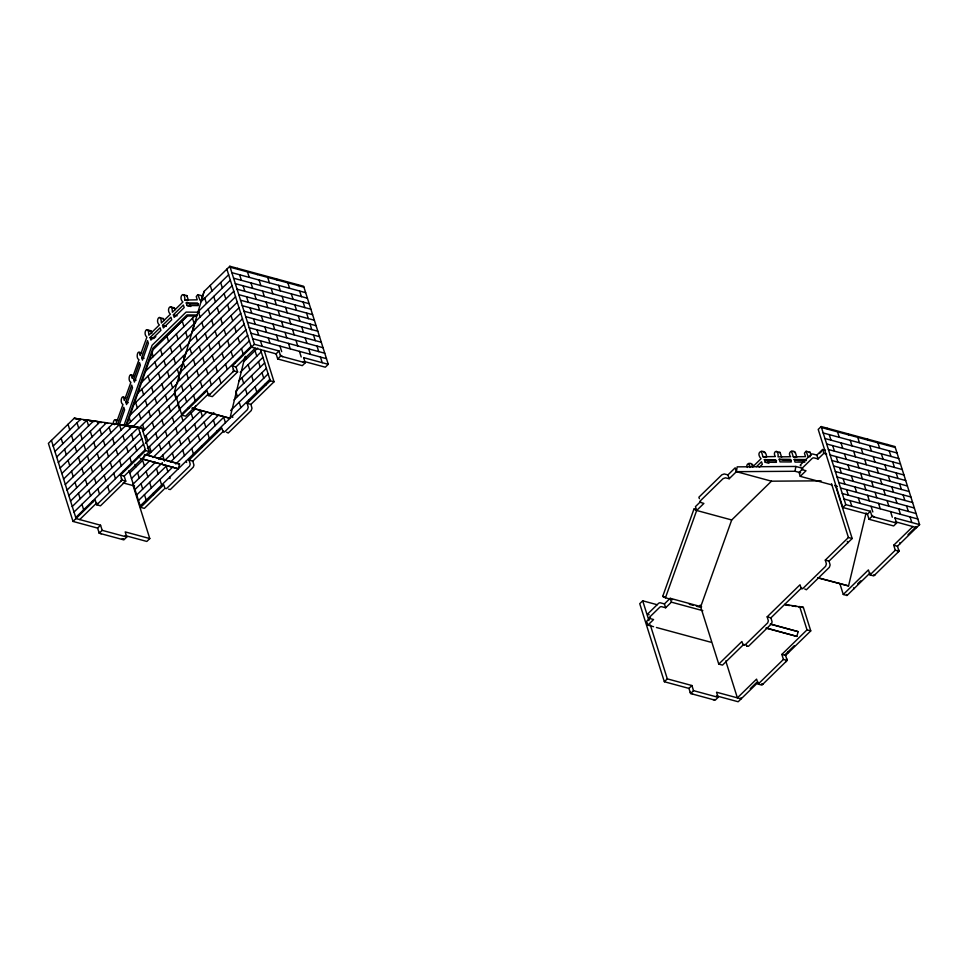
<?xml version="1.0" encoding="UTF-8"?>
<svg xmlns="http://www.w3.org/2000/svg" width="968" height="968" viewBox="0 0 968 968"><rect width="100%" height="100%" fill="white"/><g stroke="black" fill="none" stroke-linecap="round" stroke-linejoin="round"><path stroke-width="1.45" d="M672.445 599.7L665.44 597.8L696.67 510.475L703.893 503.421L700.13 502.307L700.106 501.073L723.084 478.64L725.443 477.817L729.182 478.724L736.406 471.67L737.18 466.854L795.817 466.455L801.419 467.98M699.392 498.665L698.896 497.213L721.874 474.78L724.233 473.969L727.96 474.877L735.184 467.81L736.406 471.67L795.043 471.271L795.817 466.455M819.436 453.472L821.372 451.657M817.839 577.884L848.549 585.918L866.118 512.871M244.88 356.986L229.948 418.297L191.918 408.133L194.883 408.714L195.596 405.798M766.208 628.147L796.845 636.387L798.14 631.644L770.443 624.021M144.159 455.625L143.179 459.195L178.257 468.778L179.552 464.023L146.192 454.851M228.642 274.743L201.066 301.665L204.115 291.344L174.458 391.725L181.851 415.175L185.602 416.179L208.652 393.673M117.866 424.141L123.771 407.25L124.606 409.887L119.161 425.303M125.767 401.986L131.684 385.107L132.507 387.744L126.578 404.551L125.767 401.986L128.272 402.664M133.62 379.504L139.525 362.625L140.36 365.263L134.431 382.07L133.62 379.504L136.113 380.182M141.643 357.555L147.547 340.663L148.382 343.301L142.453 360.12L141.643 357.555L144.135 358.233M124.11 425.073L152.073 345.31L186.086 312.107L199.529 312.216M125.489 426.464L152.956 348.129L186.969 314.915L197.436 315.011M126.324 426.101L153.283 349.182L187.296 315.979L196.274 316.052M665.44 597.8L662.705 596.409L693.935 509.083L696.742 509.846M821.07 480.83L771.46 481.181L731.711 519.973L700.493 607.299L696.282 606.162M714.783 699.61L713.174 699.646M149.532 331.334L150.911 330.778L151.794 333.597M120.601 481.507L120.697 481.411A2.19 1.343 -74.8 0 0 121.399 480.14A2.493 1.537 -74.8 0 0 121.411 478.24M232.647 372.111L232.756 372.002A1.779 1.089 -74.8 0 0 233.312 371.01L233.361 370.841A2.045 1.258 -74.8 0 0 233.361 369.328M785.762 661.834L785.871 661.725A2.19 1.343 -74.8 0 0 786.56 660.466A2.493 1.537 -74.8 0 0 786.585 658.567M897.82 552.425L897.917 552.329A1.779 1.089 -74.8 0 0 898.485 551.337L898.534 551.155A2.045 1.258 -74.8 0 0 898.522 549.642M51.449 440.452L76.049 518.461M150.088 337.529L160.095 327.777L160.906 330.342L150.899 340.107L150.088 337.529L153.839 338.546L155.836 336.598M162.551 325.369L170.925 317.201L171.723 319.767L163.362 327.946L162.551 325.369L166.29 326.385M173.381 314.806L183.376 305.041L184.186 307.606L174.192 317.371L173.381 314.806L177.12 315.822M53.119 446.103L80.695 419.18L74.185 418.285L48.4 443.368L73.011 521.437L97.611 528.104L100.563 525.225L102.184 530.343L126.796 537.01L123.843 539.89L99.232 533.223L97.587 528.02M204.079 291.477L229.827 266.248L303.649 286.262L328.261 364.319L325.309 367.199L305.053 361.705M153.222 349.375L187.429 315.979M54.837 451.56L87.108 420.064L97.405 421.491L98.07 423.585M198.101 311.696L230.36 280.2M149.375 360.326L194.749 316.04M56.592 457.114L93.606 420.971M232.114 285.741L195.088 321.884L192.124 331.927L233.832 291.211M145.575 371.18L195.959 321.993M58.31 462.571L100.019 421.854M141.703 382.215L191.688 333.416M60.052 468.113L106.516 422.75M189.123 342.103L235.575 296.74M137.904 393.069L189.135 343.047M61.783 473.57L112.917 423.633L119.427 424.529L121.133 429.937M237.305 302.197L186.158 352.134L180.181 372.365L240.766 313.209M134.032 404.092L186.57 352.812M63.525 479.112L119.427 424.529M239.048 307.751L183.146 362.334L184.852 367.731M130.232 414.945L183.4 363.048M65.243 484.569L125.84 425.424M126.36 425.981L180.956 372.68M66.998 490.123L132.338 426.319L141.945 428.146L149.338 451.584L124.182 476.147L120.443 475.131L145.599 450.568L149.338 451.584M177.18 382.554L242.52 318.75M132.253 427.372L177.652 383.05M68.716 495.58L138.351 427.59M174.603 392.197L244.238 324.207M139.174 427.856L175.305 392.584M70.47 501.121L140.094 433.144M176.357 397.739L245.993 329.761M142.962 431.292L177.023 398.042M72.189 506.579L141.824 438.601M178.076 403.196L247.711 335.218M144.716 436.834L178.778 403.583M73.931 512.132L143.566 444.143M179.83 408.75L249.454 340.76M145.406 443.308L180.496 409.041M75.661 517.59L145.285 449.6M181.548 414.207L251.184 346.217M73.011 521.437L95.154 499.815L96.727 504.812L100.478 505.828L125.755 481.144L124.182 476.147M147.366 448.644L181.306 415.502L182.988 420.838M181.851 415.175L207.007 390.612L208.58 395.609L212.331 396.626L237.608 371.93L236.035 366.945L232.296 365.928L254.439 344.305L279.038 350.973L276.086 353.852L251.486 347.185M79.703 519.562L96.764 502.912M236.035 366.945L255.225 348.202M96.727 504.812L122.016 480.128L125.755 481.144M208.58 395.609L233.869 370.925L237.608 371.93M129.736 473.001L142.659 460.369L144.438 466.007M147.838 455.323L195.221 409.053M243.646 361.778L257.694 348.069M131.479 478.543L149.774 460.695M152.98 457.549L200.678 410.989L202.36 416.313M240.221 372.377L261.215 351.88M133.197 484L155.449 462.281M158.546 459.255L206.886 412.065M238.842 380.872L262.945 357.337M134.951 489.554L162.442 462.704M164.439 460.756L213.843 412.525M264.688 362.879L235.708 391.181L237.39 396.505M136.669 495.011L166.157 466.213L167.936 471.852M170.295 462.172L218.574 415.054M234.026 399.953L266.406 368.336M99.232 533.223L102.184 530.343M277.695 358.971L280.647 356.091L305.271 362.77L302.318 365.65L277.695 358.971L276.086 353.852M138.424 500.553L172.849 466.939M175.813 464.047L223.717 417.281L225.423 422.677M230.602 410.553L268.16 373.89M140.142 506.01L269.878 379.347M128.974 470.581L140.626 507.365L163.749 484.786L165.02 488.465L166.569 488.55L189.559 466.116L190.212 464.108L189.038 460.09L221.853 428.05L223.172 431.934L224.491 432.006L247.469 409.573L248.244 407.201L247.142 403.366L270.278 380.775L274.029 381.791L250.893 404.382L247.142 403.366M164.04 489.179L144.365 508.381L140.626 507.365M189.038 460.09L192.789 461.107L223.547 431.075M132.785 484.629L149.786 538.571L146.833 541.451L125.126 535.558M700.614 501.581L695.447 506.615L696.67 510.475L731.711 519.973M752.342 467.205L761.029 458.723C754.108 450.677 766.608 447.797 766.547 457.138M756.516 466.649L761.514 461.772L762.324 464.337L759.323 467.266M657.163 604.722L642.691 600.801L639.739 603.681L664.35 681.738L688.95 688.405L690.571 693.524L715.183 700.203L718.135 697.323L716.526 692.205L741.125 698.872L740.907 697.819M912.909 526.495L893.718 545.226L897.457 546.242L919.6 524.632L894.989 446.563L821.166 426.549L818.214 429.429L842.825 507.498L867.425 514.165L869.034 519.284L893.658 525.951L896.61 523.071L894.964 517.88M650.46 617.548L646.624 621.299L647.846 625.146L653.569 626.707M649.177 614.813L648.5 614.62A1.512 0.859 -17.5 0 1 648.173 613.494L658.627 603.294A1.379 0.786 -17.5 0 1 660.442 602.834L664.423 603.911L670.183 598.297L701.643 606.827M802.883 468.742L799.048 472.493L800.258 476.341L831.73 484.871M801.032 465.85L800.814 465.789A1.379 0.786 -17.5 0 1 800.524 464.761L810.966 454.561A1.512 0.859 -17.5 0 1 812.963 454.053L816.847 455.105L822.594 449.491L825.45 450.265M647.846 625.146L653.594 619.532L649.71 618.479A1.512 0.859 -17.5 0 1 649.395 617.354L659.837 607.154A1.379 0.786 -17.5 0 1 661.652 606.694L665.645 607.771L671.393 602.156L702.853 610.687M800.258 476.341L806.017 470.726L802.024 469.649A1.379 0.786 -17.5 0 1 801.734 468.621L812.176 458.421A1.512 0.859 -17.5 0 1 814.173 457.912L818.057 458.965L823.816 453.351L826.672 454.125M664.35 681.738L667.303 678.858L691.902 685.525L693.524 690.644L718.135 697.323M842.825 507.498L845.778 504.618L870.377 511.286L867.425 514.165M688.95 688.405L691.902 685.525M700.118 605.145L718.764 664.096L741.899 641.506L743.158 645.184L744.719 645.281L767.697 622.847L768.35 620.839L767.176 616.822L800.004 584.781L801.31 588.665L802.629 588.738L825.607 566.304L826.394 563.933L825.293 560.097L848.416 537.506L852.167 538.523L829.031 561.113L825.293 560.097M690.571 693.524L693.524 690.644M869.034 519.284L871.986 516.404L896.61 523.071M743.847 644.277L722.503 665.113L718.764 664.096M767.176 616.822L770.927 617.838L801.698 587.794M781.854 654.428L807.01 629.878L810.76 630.894L785.605 655.445L781.854 654.428L783.439 659.426L787.178 660.442L761.901 685.126L758.15 684.11L756.577 679.125L737.386 697.855L725.746 660.95M839.8 583.45L843.273 594.473L868.429 569.91L870.002 574.907L873.753 575.924L899.03 551.24L897.457 546.242M750.224 688.732L756.431 682.67M785.109 654.67L794.353 645.644M857.672 583.825L860.758 580.812M907.972 534.711L916.345 526.544L916.563 527.596L896.392 522.018M758.186 682.222L738.173 701.752L716.465 695.871M843.273 594.473L847.024 595.489L870.075 572.983M758.15 684.11L783.439 659.426M870.002 574.907L895.291 550.223L899.03 551.24M173.127 308.308L174.373 307.836L175.039 309.845M751.265 465.027L752.511 464.567L753.177 466.576M209.996 394.218L209.899 394.327A2.19 1.343 -74.8 0 1 208.919 394.702A2.493 1.537 -74.8 0 1 207.987 393.722M97.95 503.626L97.841 503.723A1.779 1.089 -74.8 0 1 97.066 504.038L96.957 504.013A2.045 1.258 -74.8 0 1 96.231 503.203M875.06 574.641L875.169 574.544A2.19 1.343 -74.8 0 1 874.08 575.016A2.493 1.537 -74.8 0 1 873.656 574.823M763.111 683.94L763.014 684.037A1.779 1.089 -74.8 0 1 762.227 684.352L762.119 684.34A2.045 1.258 -74.8 0 1 761.514 683.832M162.334 318.835L163.411 318.593L164.028 320.553M764.067 452.54L765.059 452.407M794.317 452.552L795.309 452.419L796.797 457.15M809.175 452.467L810.168 452.334L811.124 455.335M186.171 295.639L186.909 295.676L188.409 300.407M201.223 295.736L201.973 295.772L202.917 298.761M779.361 452.455L780.111 452.492L781.6 457.223M114.49 424.649C111.078 422.326 116.632 415.865 116.438 422.617L122.972 404.479C118.919 402.361 122.888 391.508 124.34 400.498L130.886 382.336C126.856 380.23 130.777 369.34 132.253 378.379L138.968 359.685C135.012 357.882 138.702 346.798 140.239 355.462L146.882 337.166C142.042 333.004 148.455 323.687 148.878 335.194L159.381 324.945C154.432 320.844 161.063 311.478 161.39 322.985L170.392 314.201C165.286 309.494 172.292 301.278 172.389 312.253L182.892 301.992C177.676 297.418 184.876 288.984 184.9 300.056L197.23 299.814L196.25 296.523L197.859 294.599L199.952 300.153L202.155 300.128M761.308 451.39L763.038 456.787L775.368 456.545C771.895 451.548 778.901 447.99 778.09 456.872L790.65 456.739C787.214 453.242 791.788 448.692 795.309 452.419M791.558 451.403L793.288 456.799L805.509 456.63L804.432 453.218L806.066 451.173L808.147 456.714L810.301 456.69M187.066 305.537L198.307 305.586L197.496 303.02L186.231 302.899L187.066 305.537L189.559 306.215M804.868 462.123L795.03 462.087L794.196 459.449L805.473 459.57M765.204 462.268L776.457 462.317L775.646 459.752L764.369 459.631L765.204 462.268L768.955 463.285L768.12 460.647L764.369 459.631M186.231 302.899L189.982 303.916L198.428 304M779.204 459.268L790.481 459.376L791.292 461.954L780.039 461.905L779.204 459.268L782.955 460.284L791.4 460.369M806.404 460.55L797.947 460.466L794.196 459.449M768.12 460.647L776.566 460.732M80.84 419.701L74.112 418.273L138.206 427.13L145.599 450.568M132.338 426.319L128.841 425.835L129.809 428.909M83.817 420.112L86.805 420.523M89.782 420.935L94.247 421.552M97.236 421.963L101.7 422.58M104.689 422.992L107.666 423.403M112.143 424.02L115.119 424.432M118.096 424.855L122.573 425.472M125.55 425.884L135.992 427.324M138.968 427.735L141.945 428.146M784.721 604.371L803.367 607.456L810.76 630.894M796.337 606.476L792.005 605.883M785.484 604.976L789.719 605.569M792.937 606.004L795.914 606.416M303.093 362.177L304.896 361.572M894.589 522.526L896.259 521.982M121.665 539.297L123.468 538.692M817.899 577.678L848.549 585.918M770.407 624.191L798.14 631.644M230.118 267.204L303.952 287.218M821.457 427.505L895.291 447.519M231.848 272.661L305.67 292.675M823.187 432.962L897.009 452.976M233.591 278.203L307.413 298.217M824.93 438.516L898.752 458.529M235.309 283.66L309.143 303.674M826.648 443.973L900.482 463.987M237.063 289.202L310.885 309.216M828.402 449.515L902.224 469.528M238.781 294.659L312.603 314.673M830.12 454.972L903.943 474.986M806.429 451.318L810.168 452.334M240.524 300.213L314.358 320.226M831.875 460.514L905.697 480.527M242.254 305.67L316.076 325.684M833.593 465.971L907.415 485.984M198.222 294.756L201.973 295.772M776.36 451.475L780.111 452.492M793.288 456.799L795.781 457.477M183.17 294.659L186.909 295.676M243.996 311.212L317.831 331.225M835.336 471.513L909.17 491.538M184.9 300.056L187.393 300.733M245.715 316.669L319.549 336.683M763.038 456.787L765.531 457.465M837.054 476.982L910.888 496.995M247.469 322.211L321.291 342.236M838.808 482.524L912.63 502.537M795.043 471.271L800.645 472.783M834.585 485.646L837.441 486.42M249.187 327.68L323.022 347.694M840.526 487.981L914.361 507.994M170.671 306.868L174.409 307.872M747.441 467.459C744.973 464.083 750.164 461.663 752.56 464.604M250.942 333.222L324.764 353.235M842.281 493.523L916.103 513.536M252.66 338.679L326.482 358.692M843.999 498.992L917.821 519.005M736.406 471.67L771.46 481.181M159.672 317.577L163.411 318.593M303.662 357.652L328.261 364.319M895.001 517.953L919.6 524.632M147.172 329.761L150.911 330.778M139.247 352.279L141.739 352.957M131.164 374.931L133.657 375.608M123.251 397.086L125.755 397.763M115.507 419.652L117.999 420.33M662.705 596.409L665.512 597.171M689.276 604.262L693.475 605.399M123.142 482.911L134.576 486.009M656.425 627.482L710.766 642.207M75.964 518.558L100.563 525.225M149.786 538.571L125.187 531.892L126.796 537.01M194.883 408.714L229.948 418.297M144.474 454.44L179.552 464.023M766.245 627.978L796.845 636.387M140.275 458.396L178.257 468.778M874.164 516.985L871.611 515.206M282.668 356.635L280.309 355.002M692.749 694.116L690.196 692.326M101.253 533.767L99.547 532.969M693.935 509.083L696.67 510.475M748.772 463.551L750.043 467.496M746.909 646.2L748.458 646.297L771.448 623.864L772.101 621.855L770.927 617.838M99.305 532.763L98.881 532.122M168.589 489.191L170.32 489.566L193.297 467.133L193.963 465.124L192.789 461.107M887.511 445.413L887.208 444.457M868.006 440.125L867.715 439.169M746.727 645.922L746.449 645.087M257.101 273.642L257.403 274.634M237.596 268.354L237.91 269.346M889.205 450.81L890.996 456.46M892.678 461.809L894.456 467.459M896.15 472.808L897.929 478.47M899.623 483.819L901.402 489.469M903.083 494.817L904.874 500.48M906.556 505.828L908.335 511.479M910.029 516.827L911.808 522.478M877.915 442.812L879.597 448.136M881.376 453.81L883.058 459.134M884.849 464.809L886.531 470.146M888.321 475.82L890.003 481.144M891.794 486.819L893.476 492.155M895.255 497.83L896.937 503.154M898.727 508.829L900.409 514.165M869.712 445.522L871.49 451.173M873.184 456.521L874.963 462.172M876.657 467.532L878.436 473.183M880.118 478.531L881.909 484.181M883.59 489.542L885.369 495.192M887.063 500.541L888.842 506.191M890.536 511.54L892.315 517.202M899.695 542.794L899.998 543.762M893.718 545.226L895.291 550.223M857.733 437.342L859.402 442.666M861.193 448.341L862.875 453.665M864.666 459.34L866.348 464.676M868.139 470.351L869.821 475.675M871.599 481.35L873.281 486.686M875.072 492.349L876.754 497.685M878.545 503.36L880.227 508.684M848.222 433.894L848.537 434.922M850.231 440.271L852.009 445.933M853.703 451.282L855.482 456.932M857.164 462.281L858.955 467.931M860.637 473.291L862.428 478.942M864.109 484.29L865.888 489.941M867.582 495.301L869.361 500.952M871.043 506.3L872.833 511.951M870.353 511.201L871.986 516.404M841.01 442.872L842.692 448.196M844.483 453.871L846.165 459.195M847.956 464.87L849.626 470.206M851.416 475.881L853.098 481.205M854.889 486.88L856.571 492.216M858.362 497.891L860.044 503.215M837.538 431.861L839.22 437.197M827.192 428.195L827.519 429.223M829.213 434.571L830.992 440.234M832.674 445.582L834.464 451.233M836.146 456.581L837.925 462.244M839.619 467.592L841.398 473.243M843.092 478.591L844.87 484.242M846.552 489.602L848.343 495.253M850.025 500.601L851.804 506.252M821.166 426.549L845.778 504.618M835.251 484.726L852.167 538.523M822.594 449.491L823.816 453.351M831.512 483.71L848.416 537.506M847.327 541.427L847.762 542.818M816.847 455.105L818.057 458.965M853.558 587.842L853.861 588.81M846.71 594.521L847.024 595.489M829.031 561.113L830.133 564.949L829.358 567.321L806.38 589.754L804.759 588.992M799.629 606.44L807.01 629.878M788.182 651.67L788.484 652.638M785.605 655.445L787.178 660.442M727.96 474.877L729.182 478.724M670.183 598.297L671.393 602.156M664.423 603.911L665.645 607.771M642.691 600.801L648.959 620.67M650.302 624.929L667.303 678.858M297.612 284.628L297.938 285.657M299.632 291.017L301.411 296.668M303.093 302.016L304.884 307.667M306.566 313.015L308.344 318.678M310.038 324.026L311.817 329.677M313.511 335.025L315.29 340.688M316.972 346.036L318.762 351.686M320.444 357.035L322.223 362.685M291.332 293.861L293.014 299.185M294.804 304.859L296.486 310.184M298.277 315.858L299.959 321.195M301.75 326.869L303.42 332.193M305.21 337.868L306.892 343.204M308.683 348.879L310.365 354.203M303.637 357.567L305.271 362.77M276.594 278.929L276.921 279.958M278.602 285.318L280.393 290.969M282.075 296.317L283.854 301.968M285.548 307.316L287.327 312.979M289.008 318.327L290.799 323.977M292.481 329.326L294.272 334.989M295.954 340.337L297.733 345.987M299.427 351.336L301.205 356.986M267.688 277.38L269.358 282.704M271.149 288.391L272.831 293.715M274.622 299.39L276.303 304.714M278.094 310.389L279.776 315.725M281.555 321.4L283.237 326.724M285.028 332.399L286.709 337.735M288.5 343.398L290.182 348.734M259.097 279.982L260.876 285.645M262.57 290.993L264.349 296.644M266.031 301.992L267.821 307.655M269.503 313.003L271.294 318.654M272.976 324.002L274.755 329.652M276.449 335.013L278.227 340.663M279.909 346.012L281.7 351.662M279.014 350.9L280.647 356.091M257.899 304.92L259.581 310.244M247.493 271.911L249.175 277.235M250.966 282.91L252.648 288.246M254.439 293.909L256.121 299.245M261.372 315.919L263.054 321.255M264.845 326.93L266.527 332.254M268.317 337.929L269.999 343.265M264.179 350.392L274.029 381.791M239.604 274.706L241.383 280.357M243.065 285.705L244.856 291.356M246.537 296.716L248.328 302.367M250.01 307.715L251.789 313.366M253.483 318.714L255.262 324.377M256.943 329.725L258.734 335.376M260.416 340.724L262.207 346.387M260.428 349.375L270.278 380.775M229.827 266.248L254.439 344.305M265.438 383.679L265.885 385.07M226.875 269.128L251.39 347.27M220.643 282.559L222.313 287.883M224.104 293.558L225.786 298.882M227.577 304.557L229.259 309.893M231.049 315.568L232.731 320.892M234.51 326.567L236.192 331.903M237.983 337.578L239.665 342.902M241.456 348.577L243.137 353.901M250.893 404.382L251.995 408.218L251.22 410.589L228.242 433.023L226.609 432.26M241.939 377.835L243.718 383.473M245.412 388.846L247.191 394.472M248.885 399.844L249.321 401.236M210.237 285.427L212.016 291.078M213.71 296.426L215.489 302.077M217.183 307.437L218.962 313.087M220.643 318.436L222.434 324.086M224.116 329.447L225.895 335.097M227.589 340.446L229.368 346.096M231.062 351.444L232.84 357.107M234.534 362.48L234.837 363.436M232.296 365.928L233.869 370.925M239.169 402.192L240.863 407.516M204.744 298.071L206.426 303.407M208.205 309.082L209.887 314.406M211.677 320.081L213.359 325.405M215.15 331.08L216.832 336.416M218.623 342.091L220.293 347.415M222.083 353.09L223.765 358.426M225.556 364.101L227.238 369.425M232.32 416.01L232.768 417.402M198.343 311.381L200.122 317.032M201.804 322.38L203.595 328.043M205.276 333.391L207.067 339.042M208.749 344.39L210.528 350.041M212.222 355.401L214.001 361.052M215.683 366.4L217.473 372.051M219.155 377.399L220.946 383.062M189.982 303.916L190.805 306.553M192.499 318.242L194.193 323.639M193.334 327.837L193.999 329.931M195.778 335.606L197.46 340.93M199.251 346.604L200.933 351.941M202.723 357.615L204.405 362.939M206.196 368.614L207.866 373.95M209.657 379.613L211.339 384.949M182.178 320.977L183.968 326.627M185.65 331.976L187.429 337.626M213.408 420.015L215.186 425.666M216.88 431.014L217.34 432.466M189.922 348.383L191.712 354.034M193.394 359.382L195.173 365.033M196.867 370.393L198.646 376.044M200.328 381.392L202.118 387.043M203.8 392.403L204.127 393.431M186.618 373.333L188.324 378.73M190.079 384.344L191.785 389.729M193.552 395.343L195.258 400.74M166.823 335.969L168.613 341.619M170.295 346.967L172.074 352.618M173.768 357.978L175.547 363.629M177.241 368.977L179.019 374.628M191.119 412.997L192.898 418.648M194.58 423.996L196.371 429.647M198.053 435.007L199.832 440.658M201.525 446.006L201.973 447.458M178.79 377.072L179.758 380.146M181.452 385.494L183.23 391.145M184.912 396.493L186.703 402.156M188.385 407.528L188.699 408.484M174.373 393.504L176.055 398.828M177.846 404.503L179.528 409.827M152.036 352.751L153.271 356.647M154.953 361.996L156.731 367.659M158.425 373.007L160.204 378.657M161.898 384.006L163.677 389.668M165.359 395.017L167.149 400.667M186.183 461.058L186.63 462.45M148.068 376.007L149.75 381.331M151.528 387.019L153.21 392.342M155.001 398.017L156.683 403.341M165.407 431.026L167.089 436.362M168.88 442.037L170.562 447.361M172.352 453.036L174.034 458.36M158.474 409.016L160.156 414.352M161.946 420.027L163.628 425.351M141.873 389.172L143.651 394.823M145.333 400.171L147.124 405.822M148.806 411.182L150.584 416.833M152.278 422.193L154.057 427.832M155.751 433.204L157.53 438.843M159.224 444.203L161.003 449.842M162.684 455.214L164.463 460.853M169.63 477.224L170.066 478.615M135.641 402.531L137.323 407.867M139.102 413.542L140.783 418.866M142.574 424.541L144.256 429.865M146.047 435.539L147.729 440.876M149.508 446.55L151.19 451.874M156.453 468.56L158.135 473.884M159.926 479.559L161.608 484.895M129.24 417.789L130.559 421.988M146.132 471.38L147.91 477.006M149.604 482.379L151.383 488.017M153.077 493.39L153.513 494.781M131.503 434.257L133.281 439.908M134.963 445.256L136.754 450.919M138.448 456.279L138.751 457.247M134.903 464.337L135.762 467.036M137.529 472.638L139.235 478.035M141.001 483.649L142.695 489.046M144.462 494.648L146.168 500.045M109.118 427.275L110.897 432.926M112.59 438.274L114.369 443.925M116.051 449.285L117.842 454.936M119.524 460.284L121.315 465.935M122.996 471.283L123.323 472.311M120.443 475.131L122.016 480.128M99.861 429.248L101.543 434.584M103.322 440.259L105.004 445.595M106.795 451.257L108.477 456.594M110.267 462.268L111.949 467.592M113.74 473.267L115.422 478.603M86.817 420.257L88.608 425.908M90.29 431.256L92.081 436.919M93.763 442.267L95.542 447.918M97.236 453.266L99.014 458.917M100.696 464.277L102.487 469.928M104.169 475.276L105.948 480.927M107.642 486.275L109.42 491.938M77.016 422.774L78.698 428.098M80.489 433.773L82.171 439.097M83.962 444.772L85.644 450.108M87.422 455.783L89.104 461.107M90.895 466.782L92.577 472.118M94.368 477.793L96.05 483.117M97.841 488.792L99.522 494.128M68.014 424.286L69.793 429.937M71.475 435.285L73.265 440.936M74.947 446.296L76.738 451.947M78.42 457.295L80.199 462.946M81.893 468.294L83.672 473.957M85.353 479.305L87.144 484.956M88.826 490.304L90.617 495.967M92.299 501.339L92.613 502.295M61.129 438.298L62.799 443.622M64.59 449.297L66.272 454.621M68.062 460.296L69.744 465.632M71.535 471.295L73.217 476.631M74.996 482.306L76.678 487.63M78.468 493.305L80.15 498.641M81.941 504.316L83.623 509.64M287.871 282.862L289.541 288.186M255.032 350.67L256.81 356.309M258.504 361.669L260.271 367.308M261.977 372.68L263.744 378.306M245.509 356.309L246.344 358.983M248.135 364.646L249.817 369.982M251.607 375.657L253.289 380.993M255.08 386.656L256.75 391.992M183.327 355.97L184.585 359.963M204.151 421.988L205.833 427.324M207.624 432.999L209.294 438.322M176.394 333.96L178.076 339.284M179.867 344.959L181.536 350.295M160.494 349.484L162.176 354.808M163.967 360.483L165.649 365.819M167.44 371.494L169.11 376.818M170.9 382.493L172.582 387.817M184.779 426.501L186.461 431.837M188.252 437.512L189.934 442.848M191.724 448.511L193.394 453.847M168.843 406.028L170.61 411.666M172.304 417.039L174.083 422.677M175.777 428.037L177.555 433.676M179.249 439.048L181.028 444.687M182.722 450.047L184.489 455.686M122.9 435.539L124.606 440.936M126.372 446.538L128.066 451.947M129.845 457.549L131.539 462.946M803.367 607.456L798.975 606.839L803.367 607.456"/></g></svg>
